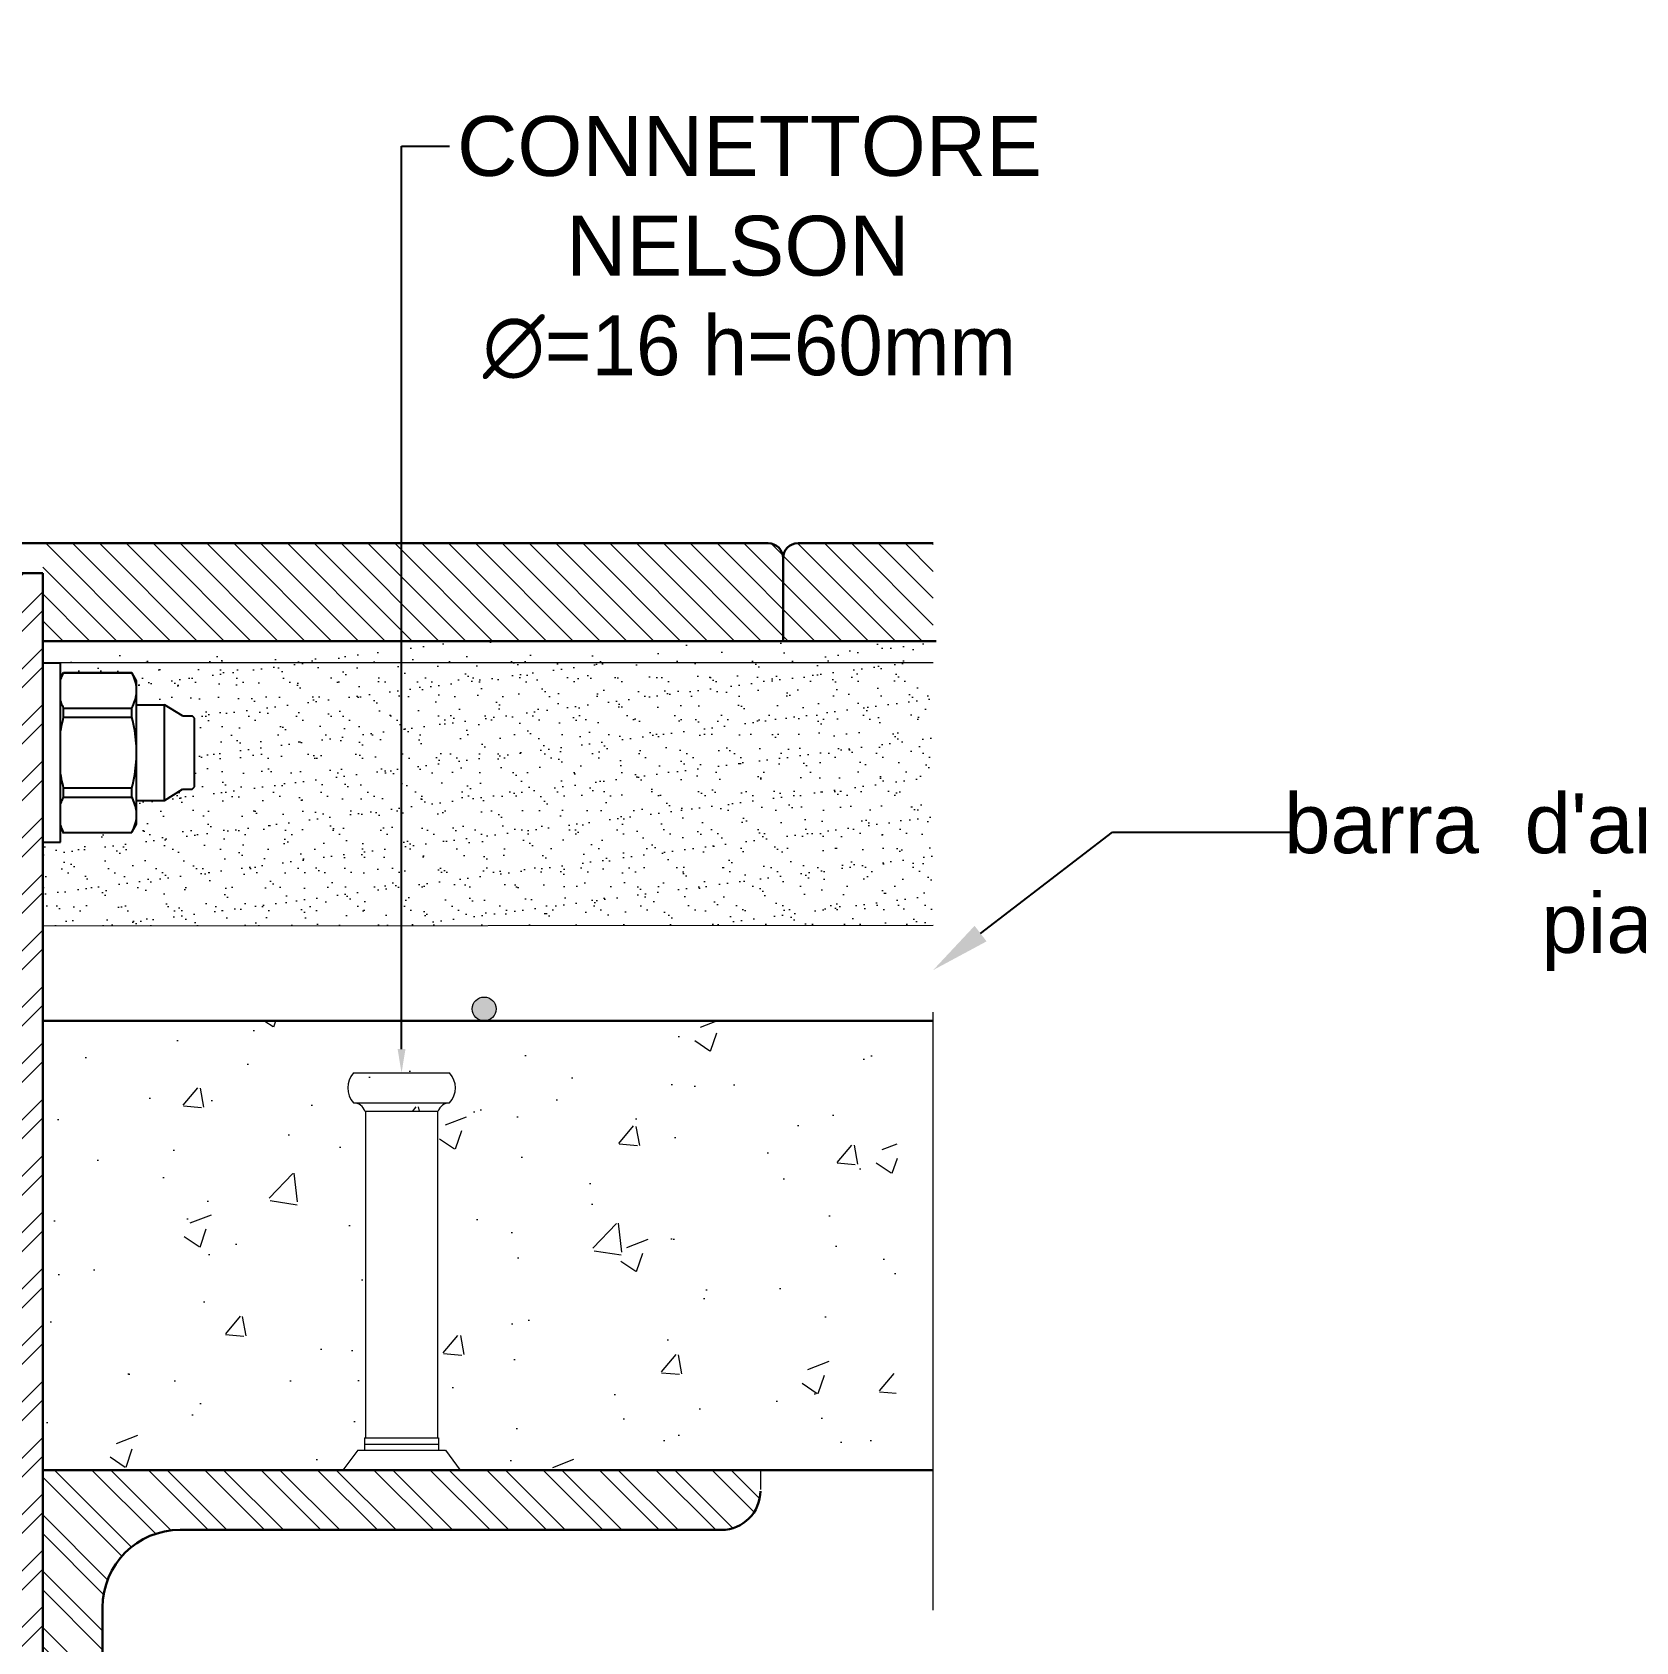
# Model space of a CAD drawing. Header units: millimetres. Extents: x 1415 to 3549, y 2194 to 4677.
# Drawn here: x 1787.8711 to 1788.1392, y 2312.5209 to 2312.7901 of the extents above; entities that cross this region are included whole.
import ezdxf
from ezdxf import colors
from ezdxf.entities.mleader import LeaderData, LeaderLine
from ezdxf.math import Vec2, Vec3

# ---------------------------------------------------------------- set-up
doc = ezdxf.new("R2010")
doc.units = ezdxf.units.MM
for name, pattern in [('ACAD_ISO02W100', [15, 12, -3]), ('DASHDOT', [1, 0.5, -0.25, 0, -0.25]), ('phl_center', [0.75, 0.4, -0.35]), ('phl_thick', [0])]:
    doc.linetypes.add(name, pattern=pattern)
for name, color, linetype, lineweight in [('CONNETTORE', 7, 'Continuous', 15), ('Layer4', 7, 'Continuous', 15), ('quote', 252, 'Continuous', 5), ('sezionato particolari', 7, 'Continuous', 30), ('sezione', 18, 'ACAD_ISO02W100', 20)]:
    doc.layers.add(name, color=color, linetype=linetype, lineweight=lineweight)
doc.layers.add('projection', color=7, linetype='Continuous')
doc.layers.add('retini', color=7, linetype='DASHDOT', lineweight=9, true_color=0x636466)
doc.styles.get("Standard").update_dxf_attribs({"font": 'arial.ttf'})
pattern_1 = [(45, (0, 0), (-0.004714634463561306, 0.004714634463561306), []), (45, (0.003143091, 0), (-0.004714634463561306, 0.004714634463561306), [])]

msp = doc.modelspace()

# ---------------------------------------------------------------- hatches: boundary and pattern name
at = {"layer": 'Layer4'}
h = msp.add_hatch(dxfattribs=at)
h.set_pattern_fill('AR-SAND', color=256, scale=0.00016)
h.set_pattern_definition([(37.50000000000001, (1786.089456555291, 2311.118391846216), (-0.0002560050073574472, 0.007830611797269477), [0, -0.006177279999999999, 0, -0.006908799999999999, 0, -0.006604]), (7.499999999999999, (1786.089456555291, 2311.118391846216), (0.007192372530208042, 0.01146920160909367), [0, -0.00333248, 0, -0.005567679999999999, 0, -0.0021336]), (327.5, (1786.084457835291, 2311.118391846216), (0.01265587792386333, 2.299495485673219e-05), [0, -0.002032, 0, -0.007315199999999999, 0, -0.009550399999999999]), (317.5, (1786.084457835291, 2311.118391846216), (0.01221690323955675, 0.00356686917211546), [0, -0.001016, 0, -0.004795519999999999, 0, -0.005486399999999999])])
h.paths.add_polyline_path([(1788.021753464633, 2312.684652157614), (1788.021753464632, 2312.688295241087), (1787.872864869423, 2312.688295241086), (1787.872864869423, 2312.684652157614)])
at = {"layer": 'Layer4', "true_color": 0xc7c8ca}
h = msp.add_hatch(dxfattribs=at)
h.set_pattern_fill('AR-CONC', color=9, scale=0.0002)
h.set_pattern_definition([(49.99999999999999, (0, 0), (0.0364369337992008, -0.003187817107780617), [0.00381, -0.04191]), (355, (0, 0), (-0.007048684284993868, 0.03821136904780703), [0.003048, -0.033528116834]), (100.4514447, (0.0030364014, -0.0002656507), (0.02938824941807066, 0.03502355038243903), [0.00323800176, -0.03561804892]), (46.18420000000002, (0, 0.01016), (0.05421580817842599, -0.00840846558654543), [0.005715, -0.06286499999999999]), (96.63555760999996, (0.00451798, 0.0094593), (0.0474808268103006, 0.04948522491954431), [0.004857004628, -0.053427121632]), (351.1841511700001, (0, 0.01016), (0.04748082681299541, 0.04948522491710653), [0.004571993414, -0.050291946384]), (21, (0.00508, 0.007620000000000001), (0.0303228782538265, -0.02045303963741752), [0.00381, -0.04191]), (326.0000000000001, (0.00508, 0.007620000000000001), (0.01236040566952942, 0.03683759322446385), [0.003048, -0.033528]), (71.45144499999999, (0.00760690652, 0.00591558002), (0.04268328385574323, 0.01638455377718105), [0.00323800176, -0.03561798752]), (37.50000000000001, (0, 0), (0.0006177206501183633, 0.01691100777463062), [0, -0.0331216, 0, -0.034036, 0, -0.033655]), (7.499999999999999, (0, 0), (0.01336393250206115, 0.0200361149636239), [0, -0.0194056, 0, -0.0323596, 0, -0.012827]), (327.5, (-0.0113284, 0), (0.02711811903337428, -0.001145748798534689), [0, -0.0127, 0, -0.039624, 0, -0.052578]), (317.5, (-0.0164084, 0), (0.02962583627720361, 0.005085298206666606), [0, -0.01651, 0, -0.0263144, 0, -0.037338])])
edge = h.paths.add_edge_path()
edge.add_line((1787.872864869423, 2312.624769115186), (1787.946675041746, 2312.624769115186))
edge.add_arc((1787.946675041745, 2312.626769115186), 0.001999999999497959, 179.9999999869725, 270.0000000065138, ccw=False)
edge.add_arc((1787.946675041746, 2312.626769115186), 0.001999999999952706, 0, 180, ccw=False)
edge.add_arc((1787.946675041746, 2312.626769115186), 0.001999999999725333, -90.00000000651369, 1.3027488421357702e-08, ccw=False)
edge.add_line((1787.946675041746, 2312.624769115186), (1788.021753464632, 2312.624769115186))
edge.add_line((1788.021753464632, 2312.624769115186), (1787.872864869423, 2312.624769115186))
edge = h.paths.add_edge_path()
edge.add_line((1788.021753464632, 2312.649652157615), (1788.021753464632, 2312.624769115186))
edge.add_line((1788.021753464632, 2312.624769115186), (1788.096675041746, 2312.624769115186))
edge.add_arc((1788.096675041746, 2312.628769115186), 0.003999999999905413, 180, 270, ccw=False)
edge.add_arc((1788.096675041746, 2312.628769115186), 0.003999999999905413, 0, 180, ccw=False)
edge.add_arc((1788.096675041746, 2312.628769115186), 0.003999999999905413, -90, 0, ccw=False)
edge.add_line((1788.096675041746, 2312.624769115186), (1788.021753464632, 2312.624769115186))
edge.add_line((1788.021753464632, 2312.624769115186), (1788.021753464632, 2312.649652157615))
h.paths.add_polyline_path([(1787.938858589898, 2312.609652157615), (1787.938858589898, 2312.555051065739), (1787.926858589898, 2312.555051065739), (1787.926858589898, 2312.609652157615)])
edge = h.paths.add_edge_path()
edge.add_line((1787.872835823197, 2312.581714737511), (1788.015688000592, 2312.58182695325))
edge.add_line((1788.015688000592, 2312.58182695325), (1788.015747185108, 2312.606064415438))
edge.add_line((1788.015747185108, 2312.606064415438), (1788.0157148134, 2312.609096387997))
edge.add_arc((1788.013746536373, 2312.609096387996), 0.001968277026890064, 1.323751870015826e-08, 90.97363407221233)
edge.add_arc((1788.016489799169, 2312.613564398141), 0.003736334537261834, 138.0016197745205, 221.9983802254795, ccw=False)
edge.add_line((1788.013713090814, 2312.616064415438), (1788.021753464632, 2312.616064415438))
edge.add_line((1788.021753464632, 2312.616064415438), (1788.021753464632, 2312.624769115186))
edge.add_line((1788.021753464632, 2312.624769115186), (1787.872864869423, 2312.624769115186))
edge.add_line((1787.872864869423, 2312.624769115186), (1787.872835823197, 2312.581714737511))
h.paths.add_polyline_path([(1788.015658954366, 2312.581770845381), (1787.872864869423, 2312.581770845381), (1787.872864869423, 2312.549652157615), (1788.011936352568, 2312.549652157615), (1788.014421566203, 2312.552965845283), (1788.015561911981, 2312.552965845283), (1788.015561911981, 2312.555051065739)])
at = {"layer": 'Layer4'}
h = msp.add_hatch(color=1, dxfattribs=at)
h.dxf.hatch_style = 1
h.paths.add_polyline_path([(1787.948675041746, 2312.626769115186, 1), (1787.944675041746, 2312.626769115186, 1)])
at = {"layer": 'retini', "transparency": 33554687}
h = msp.add_hatch(dxfattribs=at)
h.set_pattern_fill('ANSI32', color=256, scale=0.0007)
h.set_pattern_definition(pattern_1)
h.paths.add_polyline_path([(1788.094320023305, 2313.069857695322), (1788.084320023305, 2313.069857695322), (1788.084320023305, 2313.017857695322), (1788.087820023305, 2313.017857695322, 0.4142135623738309), (1788.094320023305, 2313.024357695322)])
h.paths.add_polyline_path([(1788.041894001747, 2312.390418960693), (1788.127671627941, 2312.390418960693), (1788.127671627941, 2312.444359388161), (1788.041894001747, 2312.444359388161)], flags=9)
h.paths.add_polyline_path([(1785.461085499195, 2312.506482624289), (1785.733213739304, 2312.506482624289), (1785.733213739304, 2312.543862114967), (1785.461085499195, 2312.543862114967)], flags=9)
h.paths.add_polyline_path([(1786.928905872425, 2312.719576768079), (1787.020079132998, 2312.719576768079), (1787.020079132998, 2312.740183862213), (1786.928905872425, 2312.740183862213)], flags=9)
h.paths.add_polyline_path([(1787.116613269062, 2312.872439779955), (1787.116582735989, 2312.846471175803), (1787.137189815879, 2312.846446946644), (1787.137220348952, 2312.872415550795)], flags=9)
h.paths.add_polyline_path([(1786.818694356729, 2312.872474310118), (1786.818704758091, 2312.8465056901), (1786.839311850572, 2312.846513943979), (1786.83930144921, 2312.872482563997)], flags=9)
h.paths.add_polyline_path([(1787.399026795956, 2312.474643221531), (1787.399026795956, 2312.500632307479), (1787.378419701822, 2312.500632307479), (1787.378419701822, 2312.474643221531)], flags=9)
h.paths.add_polyline_path([(1786.586974774572, 2312.474059621723), (1786.586974774572, 2312.500048707671), (1786.566367680438, 2312.500048707671), (1786.566367680438, 2312.474059621723)], flags=9)
h.paths.add_polyline_path([(1785.344834406067, 2312.738663708951), (1785.370803028168, 2312.738663708951), (1785.370803028168, 2312.753663708951), (1785.344834406067, 2312.753663708951)], flags=9)
h.paths.add_polyline_path([(1785.344299605348, 2313.261090863647), (1785.37026822745, 2313.261090863647), (1785.37026822745, 2313.276090863647), (1785.344299605348, 2313.276090863647)], flags=9)
h.paths.add_polyline_path([(1785.941065332493, 2312.886752585056), (1785.941065332493, 2312.912741671004), (1785.920458238359, 2312.912741671004), (1785.920458238359, 2312.886752585056)], flags=9)
h.paths.add_polyline_path([(1785.492862044572, 2313.333322009942), (1785.584055768992, 2313.333322009942), (1785.584055768992, 2313.353929104076), (1785.492862044572, 2313.353929104076)], flags=9)
h.paths.add_polyline_path([(1786.048528687467, 2312.489529834434), (1786.266298128122, 2312.489529834434), (1786.266298128122, 2312.560518920382), (1786.048528687467, 2312.560518920382)], flags=9)
h.paths.add_polyline_path([(1786.489651827942, 2314.105073782806), (1786.755831909798, 2314.105073782806), (1786.755831909798, 2314.16945759363), (1786.489651827942, 2314.16945759363)], flags=9)
h.paths.add_polyline_path([(1785.558748575466, 2313.667951195024), (1785.584717197567, 2313.667951195024), (1785.584717197567, 2313.688558289158), (1785.558748575466, 2313.688558289158)], flags=9)
h.paths.add_polyline_path([(1785.406764860496, 2313.6621348476), (1785.433504254288, 2313.662092698154), (1785.433536737318, 2313.682699766686), (1785.406797343526, 2313.682741916132)], flags=9)
h.paths.add_polyline_path([(1785.406952037868, 2313.87870968223), (1785.433691464881, 2313.87870968223), (1785.433691464881, 2313.899316776364), (1785.406952037868, 2313.899316776364)], flags=9)
h.paths.add_polyline_path([(1785.558226867638, 2313.878690670365), (1785.584195489739, 2313.878690670365), (1785.584195489739, 2313.899297764499), (1785.558226867638, 2313.899297764499)], flags=9)
h.paths.add_polyline_path([(1787.840314956439, 2314.011551921975), (1787.931488217012, 2314.011551921975), (1787.931488217012, 2314.032159016109), (1787.840314956439, 2314.032159016109)], flags=9)
h.paths.add_polyline_path([(1787.238608334045, 2314.011551921975), (1787.330552399529, 2314.011551921975), (1787.330552399529, 2314.032159016109), (1787.238608334045, 2314.032159016109)], flags=9)
h.paths.add_polyline_path([(1786.523278089568, 2314.011551921975), (1786.615222155053, 2314.011551921975), (1786.615222155053, 2314.032159016109), (1786.523278089568, 2314.032159016109)], flags=9)
h.paths.add_polyline_path([(1785.67773459721, 2314.112729765758), (1785.76892832163, 2314.112729765758), (1785.76892832163, 2314.133336859892), (1785.67773459721, 2314.133336859892)], flags=9)
h.paths.add_polyline_path([(1785.859557148646, 2313.554984501135), (1785.859525709285, 2313.528245092605), (1785.880132789175, 2313.528220863445), (1785.880164228535, 2313.554960271975)], flags=9)
h.paths.add_polyline_path([(1785.561685974508, 2313.555018985913), (1785.561696684605, 2313.528279561045), (1785.582303777086, 2313.528287814923), (1785.582293066989, 2313.555027239791)], flags=9)
h.paths.add_polyline_path([(1786.990164537393, 2313.763465062148), (1786.990164537393, 2313.789454148097), (1786.969557443259, 2313.789454148097), (1786.969557443259, 2313.763465062148)], flags=9)
h.paths.add_polyline_path([(1786.178112516009, 2313.762881462341), (1786.178112516009, 2313.788870548289), (1786.157505421875, 2313.788870548289), (1786.157505421875, 2313.762881462341)], flags=9)
h.paths.add_polyline_path([(1786.103179405001, 2312.423917222564), (1786.204454984811, 2312.423917222564), (1786.204454984811, 2312.444524316698), (1786.103179405001, 2312.444524316698)], flags=9)
at = {"layer": 'retini'}
h = msp.add_hatch(dxfattribs=at)
h.set_pattern_fill('ANSI31', color=256, scale=0.001, angle=90)
h.set_pattern_definition([(135, (0, 0), (-0.002245064030267288, -0.002245064030267288), [])])
edge = h.paths.add_edge_path()
edge.add_line((1787.872864869423, 2312.704652157615), (1787.872864869423, 2312.688295241087))
edge.add_line((1787.872864869423, 2312.688295241087), (1787.996655320506, 2312.688295241086))
edge.add_line((1787.996655320506, 2312.688295241086), (1787.996655320506, 2312.702152157615))
edge.add_arc((1787.994155320506, 2312.702152157615), 0.00250000000005457, 0, 90)
edge.add_line((1787.994155320506, 2312.704652157615), (1787.872864869423, 2312.704652157615))
edge = h.paths.add_edge_path()
edge.add_line((1788.021753464632, 2312.688295241086), (1788.021753464632, 2312.704652157615))
edge.add_line((1788.021753464632, 2312.704652157615), (1787.999155320506, 2312.704652157615))
edge.add_arc((1787.999155320506, 2312.702152157615), 0.00250000000005457, 90, 180)
edge.add_line((1787.996655320506, 2312.702152157615), (1787.996655320506, 2312.688295241086))
edge.add_line((1787.996655320506, 2312.688295241086), (1788.021753464632, 2312.688295241086))
at = {"layer": 'retini', "true_color": 0x939598}
h = msp.add_hatch(dxfattribs=at)
h.set_pattern_fill('ANSI32', color=252, scale=0.0007)
h.set_pattern_definition(pattern_1)
h.paths.add_polyline_path([(1787.872864869423, 2312.588396834738), (1787.852864869423, 2312.588397831049), (1787.852864869423, 2312.279652157615), (1787.872864869423, 2312.279652157615)])
h.paths.add_polyline_path([(1787.872864869423, 2312.699652157615), (1787.852864869423, 2312.699652157615), (1787.852864869423, 2312.588397831049), (1787.872864869423, 2312.588396834738)])
at = {"layer": 'retini', "lineweight": 15}
h = msp.add_hatch(dxfattribs=at)
h.set_pattern_fill('AR-SAND', color=256, scale=0.0001)
h.set_pattern_definition([(37.50000000000001, (0, 0), (-0.0001600031295984046, 0.004894132373293424), [0, -0.003860800000000001, 0, -0.004318, 0, -0.0041275]), (7.499999999999999, (0, 0), (0.004495232831380027, 0.007168251005683543), [0, -0.002082800000000001, 0, -0.0034798, 0, -0.0013335]), (327.5, (-0.0031242, 0), (0.007909923702414579, 1.437184678545762e-05), [0, -0.00127, 0, -0.004572, 0, -0.005969]), (317.5, (-0.0031242, 0), (0.007635564524722972, 0.002229293232572163), [0, -0.000635, 0, -0.0029972, 0, -0.003429])])
h.paths.add_polyline_path([(1788.021753464632, 2312.684652157614), (1787.932864869422, 2312.684652157614), (1787.932864869422, 2312.640699284927), (1788.021753464632, 2312.640769110249)])
h.paths.add_polyline_path([(1787.932864869422, 2312.684652157614), (1787.875864869423, 2312.684652157614), (1787.875864869423, 2312.682171772614), (1787.87646143408, 2312.683205052408), (1787.876373242515, 2312.683027157614), (1787.887771012423, 2312.683027157614), (1787.888564869423, 2312.681652157614), (1787.888564869423, 2312.677652157614), (1787.893233781423, 2312.677652157614), (1787.896264869423, 2312.675802157614), (1787.897864869423, 2312.675802157614), (1787.898264869423, 2312.675402157614), (1787.898264869423, 2312.663902157614), (1787.897864869423, 2312.663502157614), (1787.896264869423, 2312.663502157614), (1787.893233781423, 2312.661652157614), (1787.888564869423, 2312.661652157614), (1787.888564869423, 2312.657652157614), (1787.887682205754, 2312.656123340026), (1787.887756810522, 2312.656277157614), (1787.875864869423, 2312.656277157614), (1787.875864869423, 2312.654652157614), (1787.872864869423, 2312.654652157614), (1787.872864869423, 2312.640652152678), (1787.932864869422, 2312.640699284927)])
at = {"layer": 'retini', "transparency": 33554687}
h = msp.add_hatch(dxfattribs=at)
h.set_pattern_fill('ANSI32', color=256, scale=0.0007, angle=90)
h.set_pattern_definition([(135, (0, 0), (-0.004714634463561306, -0.004714634463561306), []), (135, (1.924588166289427e-19, 0.003143091), (-0.004714634463561306, -0.004714634463561306), [])])
h.paths.add_polyline_path([(1787.992864869423, 2312.546152157614), (1787.992864869423, 2312.549652157615), (1787.872864869423, 2312.549652157615), (1787.872864869423, 2312.429652157615), (1787.876364869423, 2312.429652157615, 0.4142135623738309), (1787.882864869423, 2312.436152157615), (1787.882864869423, 2312.526652157615, -0.4142135623738309), (1787.895864869423, 2312.539652157614), (1787.986364869423, 2312.539652157614, 0.4142135623730947)])

# ---------------------------------------------------------------- linework, layer by layer
at = {"layer": 'CONNETTORE'}
for p, q in [((1787.924824495604, 2312.616064415438), (1787.940905243241, 2312.616064415438)), ((1787.924824495604, 2312.611064380844), (1787.940905243241, 2312.611064380844)), ((1787.926746124042, 2312.609652157615), (1787.938983614803, 2312.609652157615)), ((1787.926858589898, 2312.609652157615), (1787.926858589898, 2312.606064415438)), ((1787.938858589898, 2312.609652157615), (1787.938858589898, 2312.606064415438)), ((1787.926858589898, 2312.606064415438), (1787.926858589898, 2312.597696296963)), ((1787.938858589898, 2312.606064415438), (1787.938858589898, 2312.597705723413)), ((1787.926858589898, 2312.597696296963), (1787.926858589898, 2312.555051065739)), ((1787.938858589898, 2312.597705723413), (1787.938858589898, 2312.555051065739)), ((1787.925532970993, 2312.552965845283), (1787.923047757359, 2312.549652157615)), ((1787.925532970993, 2312.552965845283), (1787.940196767853, 2312.552965845283)), ((1787.926673316771, 2312.555051065739), (1787.939056422074, 2312.555051065739)), ((1787.926673316771, 2312.555051065739), (1787.926673316771, 2312.552965845283)), ((1787.926673316771, 2312.554008455511), (1787.939056422074, 2312.554008455511)), ((1787.939056422074, 2312.555051065739), (1787.939056422074, 2312.552965845283)), ((1787.940196767853, 2312.552965845283), (1787.942681981487, 2312.549652157615))]:
    msp.add_line(p, q, dxfattribs=at)
for centre, radius, start, end in [((1787.927601203961, 2312.613564398141), 0.003736334537990781, 138.0016197862843, 221.9983802137154), ((1787.938128534885, 2312.613564398141), 0.003736334537989289, 318.0016197862842, 41.99838021371573), ((1787.924857941163, 2312.609096387996), 0.001968277026857654, 16.40131739049155, 90.97363406738882), ((1787.940871797683, 2312.609096387996), 0.001968277026857654, 89.0263659326112, 163.5986826095085)]:
    msp.add_arc(centre, radius, start, end, dxfattribs=at)
at = {"layer": 'Layer4'}
for points in [[(1788.021753464632, 2312.684652157614), (1787.872864869423, 2312.684652157614)], [(1787.872864869423, 2312.640652152678), (1787.872864869423, 2312.640769110249), (1787.872864869423, 2312.640652152678), (1788.021753464632, 2312.640769110249)], [(1787.872864869423, 2312.624769115186), (1788.021766033228, 2312.624769115186)], [(1787.876364869423, 2312.429652157615), (1787.872864869423, 2312.429652157615), (1787.872864869423, 2312.549652157615), (1787.992864869423, 2312.549652157615), (1787.992864869423, 2312.546402157614)], [(1787.923047757359, 2312.549652157615), (1787.942681981487, 2312.549652157615)]]:
    msp.add_lwpolyline(points, dxfattribs=at)
at = {"layer": 'Layer4', "color": 1, "lineweight": 30}
msp.add_lwpolyline([(1788.021753464632, 2312.624769115186), (1787.872864869423, 2312.624769115186)], dxfattribs=at)
at = {"layer": 'Layer4', "color": 1}
msp.add_circle((1787.946675041746, 2312.626769115186), 0.002, dxfattribs=at)
at = {"layer": 'Layer4'}
msp.add_point((1787.889116010151, 2312.704652157615), dxfattribs=at)
at = {"layer": 'projection', "color": 7, "linetype": 'phl_thick'}
for p, q in [((1787.872864869423, 2312.684652157614), (1787.875864869423, 2312.684652157614)), ((1787.872864869423, 2312.654652157614), (1787.872864869423, 2312.684652157614)), ((1787.875864869423, 2312.654652157614), (1787.875864869423, 2312.684652157614)), ((1787.875864869423, 2312.682171772614), (1787.876358726423, 2312.683027157614)), ((1787.875864869423, 2312.681829172614), (1787.875930018423, 2312.682017972614)), ((1787.875930018423, 2312.682017972614), (1787.876001841423, 2312.682208800614)), ((1787.876001841423, 2312.682208800614), (1787.876080466423, 2312.682401923614)), ((1787.876080466423, 2312.682401923614), (1787.876166040423, 2312.682597618614)), ((1787.876166040423, 2312.682597618614), (1787.876258730423, 2312.682796170614)), ((1787.876258730423, 2312.682796170614), (1787.876358726423, 2312.682997876614)), ((1787.876358726423, 2312.683027157614), (1787.887771012423, 2312.683027157614)), ((1787.876358726423, 2312.682997876614), (1787.876358726423, 2312.683027157614)), ((1787.876358726423, 2312.682997876614), (1787.887771012423, 2312.682997876614)), ((1787.876358726423, 2312.682997876614), (1787.887771012423, 2312.682997876614)), ((1787.887771012423, 2312.682997876614), (1787.887771012423, 2312.683027157614)), ((1787.888564869423, 2312.681652157614), (1787.887771012423, 2312.683027157614)), ((1787.887771012423, 2312.682997876614), (1787.887771012423, 2312.683027157614)), ((1787.887941105423, 2312.682647184614), (1787.887771012423, 2312.682997876614)), ((1787.887941105423, 2312.682647184614), (1787.887771012423, 2312.682997876614)), ((1787.888089279423, 2312.682305462614), (1787.887941105423, 2312.682647184614)), ((1787.888089279423, 2312.682305462614), (1787.887941105423, 2312.682647184614)), ((1787.888216418423, 2312.681971187614), (1787.888089279423, 2312.682305462614)), ((1787.888216418423, 2312.681971187614), (1787.888089279423, 2312.682305462614)), ((1787.888323222423, 2312.681642918614), (1787.888216418423, 2312.681971187614)), ((1787.888323222423, 2312.681642918614), (1787.888216418423, 2312.681971187614)), ((1787.888410215423, 2312.681319275614), (1787.888323222423, 2312.681642918614)), ((1787.888410215423, 2312.681319275614), (1787.888323222423, 2312.681642918614)), ((1787.888477756423, 2312.680998922614), (1787.888410215423, 2312.681319275614)), ((1787.888477756423, 2312.680998922614), (1787.888410215423, 2312.681319275614)), ((1787.888439551423, 2312.678898111614), (1787.888494260423, 2312.679185664614)), ((1787.888439551423, 2312.678898111614), (1787.888494260423, 2312.679185664614)), ((1787.888526046423, 2312.680680542614), (1787.888477756423, 2312.680998922614)), ((1787.888526046423, 2312.680680542614), (1787.888477756423, 2312.680998922614)), ((1787.888494260423, 2312.679185664614), (1787.888533399423, 2312.679471935614)), ((1787.888494260423, 2312.679185664614), (1787.888533399423, 2312.679471935614)), ((1787.888555122423, 2312.680362829614), (1787.888526046423, 2312.680680542614)), ((1787.888555122423, 2312.680362829614), (1787.888526046423, 2312.680680542614)), ((1787.888533399423, 2312.679471935614), (1787.888556970423, 2312.679757879614)), ((1787.888533399423, 2312.679471935614), (1787.888556970423, 2312.679757879614)), ((1787.888564869423, 2312.680044461614), (1787.888555122423, 2312.680362829614)), ((1787.888564869423, 2312.680044461614), (1787.888555122423, 2312.680362829614)), ((1787.888556970423, 2312.679757879614), (1787.888564869423, 2312.680044461614)), ((1787.888556970423, 2312.679757879614), (1787.888564869423, 2312.680044461614)), ((1787.888564869423, 2312.657652157614), (1787.888564869423, 2312.681652157614)), ((1787.875930018423, 2312.678070952614), (1787.875864869423, 2312.678259751614)), ((1787.876001841423, 2312.677880123614), (1787.875930018423, 2312.678070952614)), ((1787.876080466423, 2312.677687000614), (1787.876001841423, 2312.677880123614)), ((1787.876166040423, 2312.677491306614), (1787.876080466423, 2312.677687000614)), ((1787.876258730423, 2312.677292753614), (1787.876166040423, 2312.677491306614)), ((1787.876358726423, 2312.677091047614), (1787.876258730423, 2312.677292753614)), ((1787.876358726423, 2312.677091047614), (1787.887771012423, 2312.677091047614)), ((1787.876358726423, 2312.677091047614), (1787.887771012423, 2312.677091047614)), ((1787.876358726423, 2312.675558986614), (1787.876358726423, 2312.677091047614)), ((1787.887771012423, 2312.677091047614), (1787.887925098423, 2312.677407100614)), ((1787.887771012423, 2312.677091047614), (1787.887925098423, 2312.677407100614)), ((1787.887771012423, 2312.675558986614), (1787.887771012423, 2312.677091047614)), ((1787.887771012423, 2312.675558986614), (1787.887771012423, 2312.677091047614)), ((1787.887925098423, 2312.677407100614), (1787.888061352423, 2312.677715760614)), ((1787.887925098423, 2312.677407100614), (1787.888061352423, 2312.677715760614)), ((1787.888061352423, 2312.677715760614), (1787.888180440423, 2312.678018150614)), ((1787.888061352423, 2312.677715760614), (1787.888180440423, 2312.678018150614)), ((1787.888180440423, 2312.678018150614), (1787.888282904423, 2312.678315330614)), ((1787.888180440423, 2312.678018150614), (1787.888282904423, 2312.678315330614)), ((1787.888282904423, 2312.678315330614), (1787.888369169423, 2312.678608321614)), ((1787.888282904423, 2312.678315330614), (1787.888369169423, 2312.678608321614)), ((1787.888369169423, 2312.678608321614), (1787.888439551423, 2312.678898111614)), ((1787.888369169423, 2312.678608321614), (1787.888439551423, 2312.678898111614)), ((1787.888564875423, 2312.677652157614), (1787.893233781423, 2312.677652157614)), ((1787.893233781423, 2312.661652157614), (1787.893233781423, 2312.677652157614)), ((1787.896264869423, 2312.675802157614), (1787.893233781423, 2312.677652157614)), ((1787.893233781423, 2312.661652157614), (1787.893233781423, 2312.677652157614)), ((1787.875930018423, 2312.673599178614), (1787.876001841423, 2312.673980833614)), ((1787.876001841423, 2312.673980833614), (1787.876080466423, 2312.674367079614)), ((1787.876080466423, 2312.674367079614), (1787.876166040423, 2312.674758469614)), ((1787.876166040423, 2312.674758469614), (1787.876258730423, 2312.675155574614)), ((1787.876258730423, 2312.675155574614), (1787.876358726423, 2312.675558986614)), ((1787.876358726423, 2312.675558986614), (1787.887771012423, 2312.675558986614)), ((1787.876358726423, 2312.675558986614), (1787.887771012423, 2312.675558986614)), ((1787.887911838423, 2312.674983699614), (1787.887771012423, 2312.675558986614)), ((1787.887911838423, 2312.674983699614), (1787.887771012423, 2312.675558986614)), ((1787.888037873423, 2312.674420802614), (1787.887911838423, 2312.674983699614)), ((1787.888037873423, 2312.674420802614), (1787.887911838423, 2312.674983699614)), ((1787.888149630423, 2312.673868601614), (1787.888037873423, 2312.674420802614)), ((1787.888149630423, 2312.673868601614), (1787.888037873423, 2312.674420802614)), ((1787.888247538423, 2312.673325478614), (1787.888149630423, 2312.673868601614)), ((1787.888247538423, 2312.673325478614), (1787.888149630423, 2312.673868601614)), ((1787.896264869423, 2312.675802157614), (1787.897864869423, 2312.675802157614)), ((1787.898264869423, 2312.675402157614), (1787.897864869423, 2312.675802157614)), ((1787.898264869423, 2312.663902157614), (1787.898264869423, 2312.675402157614)), ((1787.875864869423, 2312.673221578614), (1787.875930018423, 2312.673599178614)), ((1787.888331942423, 2312.672789883614), (1787.888247538423, 2312.673325478614)), ((1787.888331942423, 2312.672789883614), (1787.888247538423, 2312.673325478614)), ((1787.888403115423, 2312.672260316614), (1787.888331942423, 2312.672789883614)), ((1787.888403115423, 2312.672260316614), (1787.888331942423, 2312.672789883614)), ((1787.888461251423, 2312.671735313614), (1787.888403115423, 2312.672260316614)), ((1787.888461251423, 2312.671735313614), (1787.888403115423, 2312.672260316614)), ((1787.888506476423, 2312.671213431614), (1787.888461251423, 2312.671735313614)), ((1787.888506476423, 2312.671213431614), (1787.888461251423, 2312.671735313614)), ((1787.888538845423, 2312.670693238614), (1787.888506476423, 2312.671213431614)), ((1787.888538845423, 2312.670693238614), (1787.888506476423, 2312.671213431614)), ((1787.888506476423, 2312.668090883614), (1787.888538845423, 2312.668611076614)), ((1787.888506476423, 2312.668090883614), (1787.888538845423, 2312.668611076614)), ((1787.888558339423, 2312.670173298614), (1787.888538845423, 2312.670693238614)), ((1787.888558339423, 2312.670173298614), (1787.888538845423, 2312.670693238614)), ((1787.888538845423, 2312.668611076614), (1787.888558339423, 2312.669131016614)), ((1787.888538845423, 2312.668611076614), (1787.888558339423, 2312.669131016614)), ((1787.888564869423, 2312.669652157614), (1787.888558339423, 2312.670173298614)), ((1787.888564869423, 2312.669652157614), (1787.888558339423, 2312.670173298614)), ((1787.888558339423, 2312.669131016614), (1787.888564869423, 2312.669652157614)), ((1787.888558339423, 2312.669131016614), (1787.888564869423, 2312.669652157614)), ((1787.875930018423, 2312.665705136614), (1787.875864869423, 2312.666082736614)), ((1787.876001841423, 2312.665323481614), (1787.875930018423, 2312.665705136614)), ((1787.888149630423, 2312.665435713614), (1787.888247538423, 2312.665978836614)), ((1787.888149630423, 2312.665435713614), (1787.888247538423, 2312.665978836614)), ((1787.888247538423, 2312.665978836614), (1787.888331942423, 2312.666514431614)), ((1787.888247538423, 2312.665978836614), (1787.888331942423, 2312.666514431614)), ((1787.888331942423, 2312.666514431614), (1787.888403115423, 2312.667043998614)), ((1787.888331942423, 2312.666514431614), (1787.888403115423, 2312.667043998614)), ((1787.888403115423, 2312.667043998614), (1787.888461251423, 2312.667569001614)), ((1787.888403115423, 2312.667043998614), (1787.888461251423, 2312.667569001614)), ((1787.888461251423, 2312.667569001614), (1787.888506476423, 2312.668090883614)), ((1787.888461251423, 2312.667569001614), (1787.888506476423, 2312.668090883614)), ((1787.876080466423, 2312.664937235614), (1787.876001841423, 2312.665323481614)), ((1787.876166040423, 2312.664545845614), (1787.876080466423, 2312.664937235614)), ((1787.876258730423, 2312.664148740614), (1787.876166040423, 2312.664545845614)), ((1787.876358726423, 2312.663745328614), (1787.876258730423, 2312.664148740614)), ((1787.876358726423, 2312.663745328614), (1787.887771012423, 2312.663745328614)), ((1787.876358726423, 2312.663745328614), (1787.887771012423, 2312.663745328614)), ((1787.876358726423, 2312.662213267614), (1787.876358726423, 2312.663745328614)), ((1787.887771012423, 2312.663745328614), (1787.887911838423, 2312.664320615614)), ((1787.887771012423, 2312.663745328614), (1787.887911838423, 2312.664320615614)), ((1787.887771012423, 2312.662213267614), (1787.887771012423, 2312.663745328614)), ((1787.887771012423, 2312.662213267614), (1787.887771012423, 2312.663745328614)), ((1787.887911838423, 2312.664320615614), (1787.888037873423, 2312.664883512614)), ((1787.887911838423, 2312.664320615614), (1787.888037873423, 2312.664883512614)), ((1787.888037873423, 2312.664883512614), (1787.888149630423, 2312.665435713614)), ((1787.888037873423, 2312.664883512614), (1787.888149630423, 2312.665435713614)), ((1787.893233781423, 2312.661652157614), (1787.896264869423, 2312.663502157614)), ((1787.896264869423, 2312.663502157614), (1787.897864869423, 2312.663502157614)), ((1787.897864869423, 2312.663502157614), (1787.898264869423, 2312.663902157614)), ((1787.875864869423, 2312.661044563614), (1787.875930018423, 2312.661233362614)), ((1787.875930018423, 2312.661233362614), (1787.876001841423, 2312.661424191614)), ((1787.876001841423, 2312.661424191614), (1787.876080466423, 2312.661617314614)), ((1787.876080466423, 2312.661617314614), (1787.876166040423, 2312.661813008614)), ((1787.876166040423, 2312.661813008614), (1787.876258730423, 2312.662011561614)), ((1787.876258730423, 2312.662011561614), (1787.876358726423, 2312.662213267614)), ((1787.876358726423, 2312.662213267614), (1787.887771012423, 2312.662213267614)), ((1787.876358726423, 2312.662213267614), (1787.887771012423, 2312.662213267614)), ((1787.887925098423, 2312.661897214614), (1787.887771012423, 2312.662213267614)), ((1787.887925098423, 2312.661897214614), (1787.887771012423, 2312.662213267614)), ((1787.888061352423, 2312.661588554614), (1787.887925098423, 2312.661897214614)), ((1787.888061352423, 2312.661588554614), (1787.887925098423, 2312.661897214614)), ((1787.888180440423, 2312.661286164614), (1787.888061352423, 2312.661588554614)), ((1787.888180440423, 2312.661286164614), (1787.888061352423, 2312.661588554614)), ((1787.888282904423, 2312.660988984614), (1787.888180440423, 2312.661286164614)), ((1787.888282904423, 2312.660988984614), (1787.888180440423, 2312.661286164614)), ((1787.888369169423, 2312.660695993614), (1787.888282904423, 2312.660988984614)), ((1787.888369169423, 2312.660695993614), (1787.888282904423, 2312.660988984614)), ((1787.888439551423, 2312.660406203614), (1787.888369169423, 2312.660695993614)), ((1787.888439551423, 2312.660406203614), (1787.888369169423, 2312.660695993614)), ((1787.888494260423, 2312.660118650614), (1787.888439551423, 2312.660406203614)), ((1787.888494260423, 2312.660118650614), (1787.888439551423, 2312.660406203614)), ((1787.888564875423, 2312.661652157614), (1787.893233781423, 2312.661652157614)), ((1787.887771012423, 2312.656277157614), (1787.888564869423, 2312.657652157614)), ((1787.888216418423, 2312.657333127614), (1787.888323222423, 2312.657661396614)), ((1787.888216418423, 2312.657333127614), (1787.888323222423, 2312.657661396614)), ((1787.888323222423, 2312.657661396614), (1787.888410215423, 2312.657985039614)), ((1787.888323222423, 2312.657661396614), (1787.888410215423, 2312.657985039614)), ((1787.888410215423, 2312.657985039614), (1787.888477756423, 2312.658305392614)), ((1787.888410215423, 2312.657985039614), (1787.888477756423, 2312.658305392614)), ((1787.888477756423, 2312.658305392614), (1787.888526046423, 2312.658623772614)), ((1787.888477756423, 2312.658305392614), (1787.888526046423, 2312.658623772614)), ((1787.888533399423, 2312.659832379614), (1787.888494260423, 2312.660118650614)), ((1787.888533399423, 2312.659832379614), (1787.888494260423, 2312.660118650614)), ((1787.888526046423, 2312.658623772614), (1787.888555122423, 2312.658941485614)), ((1787.888526046423, 2312.658623772614), (1787.888555122423, 2312.658941485614)), ((1787.888556970423, 2312.659546435614), (1787.888533399423, 2312.659832379614)), ((1787.888556970423, 2312.659546435614), (1787.888533399423, 2312.659832379614)), ((1787.888555122423, 2312.658941485614), (1787.888564869423, 2312.659259853614)), ((1787.888555122423, 2312.658941485614), (1787.888564869423, 2312.659259853614)), ((1787.888564869423, 2312.659259853614), (1787.888556970423, 2312.659546435614)), ((1787.888564869423, 2312.659259853614), (1787.888556970423, 2312.659546435614)), ((1787.875930018423, 2312.657286342614), (1787.875864869423, 2312.657475142614)), ((1787.876358726423, 2312.656277157614), (1787.875864869423, 2312.657132542614)), ((1787.876001841423, 2312.657095514614), (1787.875930018423, 2312.657286342614)), ((1787.876080466423, 2312.656902391614), (1787.876001841423, 2312.657095514614)), ((1787.876166040423, 2312.656706696614), (1787.876080466423, 2312.656902391614)), ((1787.876258730423, 2312.656508144614), (1787.876166040423, 2312.656706696614)), ((1787.876358726423, 2312.656306438614), (1787.876258730423, 2312.656508144614)), ((1787.876358726423, 2312.656306438614), (1787.887771012423, 2312.656306438614)), ((1787.876358726423, 2312.656306438614), (1787.887771012423, 2312.656306438614)), ((1787.876358726423, 2312.656277157614), (1787.876358726423, 2312.656306438614)), ((1787.876358726423, 2312.656277157614), (1787.887771012423, 2312.656277157614)), ((1787.887771012423, 2312.656306438614), (1787.887941105423, 2312.656657130614)), ((1787.887771012423, 2312.656306438614), (1787.887941105423, 2312.656657130614)), ((1787.887771012423, 2312.656277157614), (1787.887771012423, 2312.656306438614)), ((1787.887771012423, 2312.656277157614), (1787.887771012423, 2312.656306438614)), ((1787.887941105423, 2312.656657130614), (1787.888089279423, 2312.656998852614)), ((1787.887941105423, 2312.656657130614), (1787.888089279423, 2312.656998852614)), ((1787.888089279423, 2312.656998852614), (1787.888216418423, 2312.657333127614)), ((1787.888089279423, 2312.656998852614), (1787.888216418423, 2312.657333127614)), ((1787.872864869423, 2312.654652157614), (1787.875864869423, 2312.654652157614))]:
    msp.add_line(p, q, dxfattribs=at)
at = {"layer": 'projection', "color": 3, "linetype": 'phl_center', "true_color": 0x00ff00}
for p, q in [((1787.875864869423, 2312.681829172614), (1787.875930018423, 2312.682017972614)), ((1787.875930018423, 2312.682017972614), (1787.876001841423, 2312.682208800614)), ((1787.876001841423, 2312.682208800614), (1787.876080466423, 2312.682401923614)), ((1787.876080466423, 2312.682401923614), (1787.876166040423, 2312.682597618614)), ((1787.876166040423, 2312.682597618614), (1787.876258730423, 2312.682796170614)), ((1787.876258730423, 2312.682796170614), (1787.876358726423, 2312.682997876614)), ((1787.876358726423, 2312.682997876614), (1787.876358726423, 2312.683027157614)), ((1787.875930018423, 2312.678070952614), (1787.875864869423, 2312.678259751614)), ((1787.876001841423, 2312.677880123614), (1787.875930018423, 2312.678070952614)), ((1787.876080466423, 2312.677687000614), (1787.876001841423, 2312.677880123614)), ((1787.876166040423, 2312.677491306614), (1787.876080466423, 2312.677687000614)), ((1787.876258730423, 2312.677292753614), (1787.876166040423, 2312.677491306614)), ((1787.876358726423, 2312.677091047614), (1787.876258730423, 2312.677292753614)), ((1787.876358726423, 2312.675558986614), (1787.876358726423, 2312.677091047614)), ((1787.875930018423, 2312.673599178614), (1787.876001841423, 2312.673980833614)), ((1787.876001841423, 2312.673980833614), (1787.876080466423, 2312.674367079614)), ((1787.876080466423, 2312.674367079614), (1787.876166040423, 2312.674758469614)), ((1787.876166040423, 2312.674758469614), (1787.876258730423, 2312.675155574614)), ((1787.876258730423, 2312.675155574614), (1787.876358726423, 2312.675558986614)), ((1787.875864869423, 2312.673221578614), (1787.875930018423, 2312.673599178614)), ((1787.875930018423, 2312.665705136614), (1787.875864869423, 2312.666082736614)), ((1787.876001841423, 2312.665323481614), (1787.875930018423, 2312.665705136614)), ((1787.876080466423, 2312.664937235614), (1787.876001841423, 2312.665323481614)), ((1787.876166040423, 2312.664545845614), (1787.876080466423, 2312.664937235614)), ((1787.876258730423, 2312.664148740614), (1787.876166040423, 2312.664545845614)), ((1787.876358726423, 2312.663745328614), (1787.876258730423, 2312.664148740614)), ((1787.876358726423, 2312.662213267614), (1787.876358726423, 2312.663745328614)), ((1787.875864869423, 2312.661044563614), (1787.875930018423, 2312.661233362614)), ((1787.875930018423, 2312.661233362614), (1787.876001841423, 2312.661424191614)), ((1787.876001841423, 2312.661424191614), (1787.876080466423, 2312.661617314614)), ((1787.876080466423, 2312.661617314614), (1787.876166040423, 2312.661813008614)), ((1787.876166040423, 2312.661813008614), (1787.876258730423, 2312.662011561614)), ((1787.876258730423, 2312.662011561614), (1787.876358726423, 2312.662213267614)), ((1787.875930018423, 2312.657286342614), (1787.875864869423, 2312.657475142614)), ((1787.876001841423, 2312.657095514614), (1787.875930018423, 2312.657286342614)), ((1787.876080466423, 2312.656902391614), (1787.876001841423, 2312.657095514614)), ((1787.876166040423, 2312.656706696614), (1787.876080466423, 2312.656902391614)), ((1787.876258730423, 2312.656508144614), (1787.876166040423, 2312.656706696614)), ((1787.876358726423, 2312.656306438614), (1787.876258730423, 2312.656508144614)), ((1787.876358726423, 2312.656277157614), (1787.876358726423, 2312.656306438614))]:
    msp.add_line(p, q, dxfattribs=at)
at = {"layer": 'sezionato particolari'}
for points in [[(1787.872864869423, 2312.704652157615), (1787.852864869423, 2312.704652157615)], [(1787.872864869423, 2312.699652157615), (1787.872864869423, 2312.279652157615), (1787.852864869423, 2312.279652157615), (1787.852864869423, 2312.699652157615), (1787.872864869423, 2312.699652157615)], [(1788.022246543196, 2312.688295241086), (1787.872864869423, 2312.688295241086)], [(1788.021753464632, 2312.624769115186), (1787.872864869423, 2312.624769115186)], [(1787.872864869423, 2312.549652157615), (1788.021753464633, 2312.549652157615)]]:
    msp.add_lwpolyline(points, dxfattribs=at)
for points in [[(1787.872864869423, 2312.704652157615), (1787.994155320506, 2312.704652157615, -0.4142135623730951), (1787.996655320506, 2312.702152157615), (1787.996655320506, 2312.688295241086)], [(1788.021753464632, 2312.704652157615), (1787.999155320506, 2312.704652157615, 0.4142135623730951), (1787.996655320506, 2312.702152157615), (1787.996655320506, 2312.692652157615)], [(1787.876364869423, 2312.429652157615, 0.414213562373095), (1787.882864869423, 2312.436152157615), (1787.882864869423, 2312.526652157615, -0.414213562373095), (1787.895864869423, 2312.539652157614), (1787.986364869423, 2312.539652157614, 0.414213562373095), (1787.992864869423, 2312.546152157614)]]:
    msp.add_lwpolyline(points, format="xyb", dxfattribs=at)
at = {"layer": 'sezione', "ltscale": 0.001}
msp.add_lwpolyline([(1788.021753464633, 2312.526228051056), (1788.021753464632, 2312.717460010823)], dxfattribs=at)

# ---------------------------------------------------------------- leaders
at = {"layer": 'quote', "color": 251, "true_color": 0x636466}
ml = msp.add_multileader_mtext('Standard', dxfattribs=at)
ml.set_content('{\\C256;CONNETTORE NELSON  \\fBahnschrift Light|b0|i0|c0|p34;∅=16 h=60mm}', color=(99, 100, 102))
ml.set_leader_properties()
ml.build(insert=Vec2(0, 0))
ml.multileader.update_dxf_attribs({"dogleg_length": 0.008, "arrow_head_size": 0.004})
ctx = ml.context
ctx.base_point, ctx.char_height, ctx.arrow_head_size, ctx.landing_gap_size, ctx.plane_origin = Vec3(1787.940864869423, 2312.771046596377), 0.01, 0.004, 0.002, Vec3(1787.963536446536, 2312.639794303916)
ctx.text_align_type = 1
notes = []
notes.append((ctx, [(0, (1, 1, 0), (1787.932864869422, 2312.771046596377), (1, 0), 0.008, [(0, [(1787.932864869422, 2312.616064415438)], 0, [])])]))
ctx.mtext.insert, ctx.mtext.width, ctx.mtext.alignment, ctx.mtext.flow_direction = Vec3(1787.991036765739, 2312.77609817822), 0.09617876967276484, 2, 5
at = {"layer": 'quote'}
ml = msp.add_multileader_mtext('Standard', dxfattribs=at)
ml.set_content("barra {\\fBahnschrift Light|b0|i0|c0|p34; }d'ancoraggio {\\fBahnschrift Light|b0|i0|c0|p34;∅=16} piagata a V", color=256)
ml.set_leader_properties()
ml.build(insert=Vec2(0, 0))
ml.multileader.update_dxf_attribs({"dogleg_length": 0.03, "arrow_head_size": 0.01})
ctx = ml.context
ctx.base_point, ctx.char_height, ctx.arrow_head_size, ctx.landing_gap_size, ctx.plane_origin, ctx.plane_x_axis, ctx.plane_y_axis = Vec3(1788.081732412382, 2312.656347092991), 0.01, 0.01, 0.003, Vec3(1787.989011136359, 2312.600527655199), Vec3(1, 2.449293598294706e-16), Vec3(-2.449293598294706e-16, 1)
ctx.text_align_type = 1
notes.append((ctx, [(0, (1, 1, 0), (1788.051732412382, 2312.656347092991), (1, 2.449293598294706e-16), 0.03, [(0, [(1788.021759350854, 2312.633275869693), (1788.051732412382, 2312.656347092991)], 0, [])])]))
ctx.mtext.insert, ctx.mtext.text_direction, ctx.mtext.rotation, ctx.mtext.width, ctx.mtext.alignment, ctx.mtext.flow_direction = Vec3(1788.158770137733, 2312.662817079349), Vec3(1, 2.449293598294706e-16), 2.449293598294706e-16, 0.1565237719984722, 2, 5
for ctx, leaders in notes:
    for number, flags, end, landing, length, lines in leaders:
        leader = LeaderData()
        leader.index, (leader.has_last_leader_line, leader.has_dogleg_vector, leader.attachment_direction) = number, flags
        leader.last_leader_point, leader.dogleg_vector, leader.dogleg_length = Vec3(end), Vec3(landing), length
        for number, points, colour, breaks in lines:
            line = LeaderLine()
            line.index, line.vertices, line.color, line.breaks = number, Vec3.list(points), colors.encode_raw_color(colour), breaks
            leader.lines.append(line)
        ctx.leaders.append(leader)

doc.saveas('drawing.dxf')
